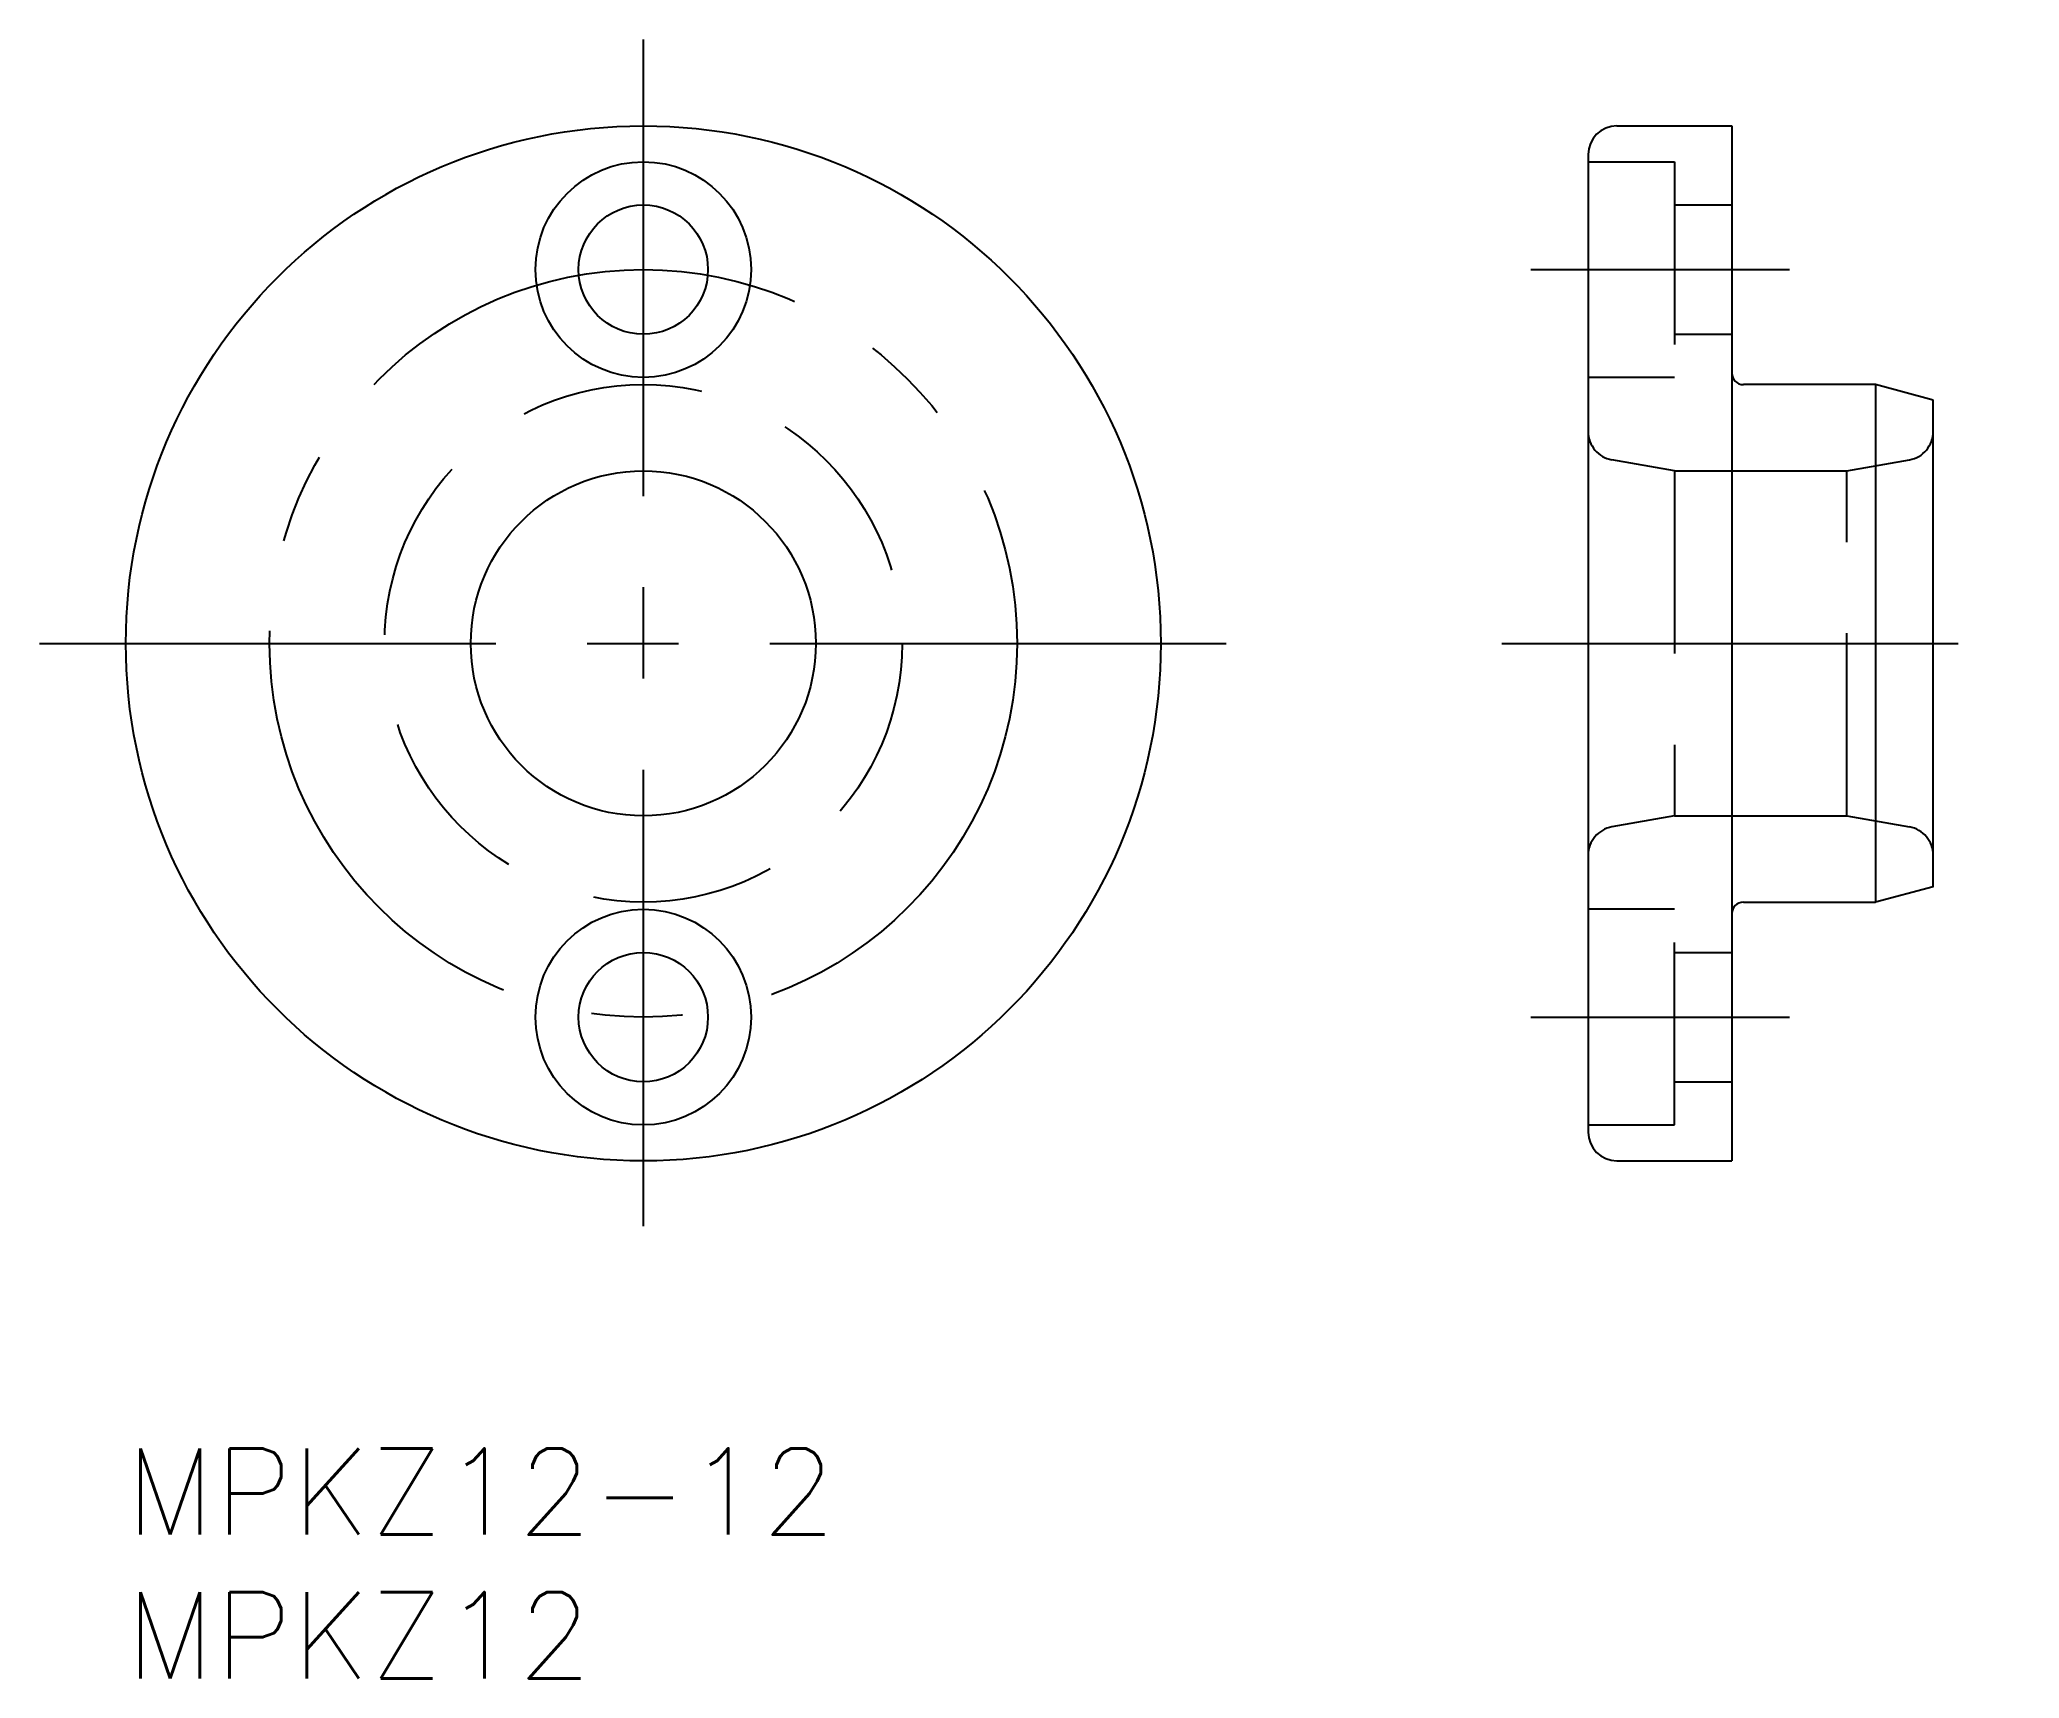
# Model space of a CAD drawing. Extents: x -3 to 65.9, y -8 to 49.
import ezdxf

# ---------------------------------------------------------------- set-up
doc = ezdxf.new("R2010")
doc.units = 0
doc.header["$LTSCALE"] = 0.5
doc.linetypes.add('CENTER', pattern=[50.8, 31.75, -6.35, 6.35, -6.35])
doc.linetypes.add('DASHED', pattern=[19.05, 12.7, -6.35])
for name, color, linetype in [('MSM_CENTER', 1, 'CENTER'), ('MSM_CONTINUOUS', 7, 'CONTINUOUS'), ('MSM_DASHED', 4, 'DASHED'), ('MSM_PART_NUMBER', 7, 'CONTINUOUS')]:
    doc.layers.add(name, color=color, linetype=linetype)
doc.styles.get("Standard").update_dxf_attribs({"font": 'txt.shx', "height": 3, "bigfont": 'bigfont.shx'})

# ---------------------------------------------------------------- blocks, each defined once
blk = doc.blocks.new('*U2')
at = {"layer": 'MSM_PART_NUMBER'}
blk.add_text('MPKZ12-12', height=3, dxfattribs=at).set_placement((0, -3))
blk = doc.blocks.new('*U3')
at = {"layer": 'MSM_PART_NUMBER'}
blk.add_text('MPKZ12', height=3, dxfattribs=at).set_placement((0, -8))

msp = doc.modelspace()

# ---------------------------------------------------------------- linework, layer by layer
at = {"layer": 'MSM_CENTER'}
for p, q in [((18, 49), (18, 7)), ((48.867, 41), (57.867, 41)), ((-3, 28), (39, 28)), ((47.867, 28), (65.867, 28)), ((48.867, 15), (57.867, 15))]:
    msp.add_line(p, q, dxfattribs=at)
msp.add_circle((18, 28), 13, dxfattribs=at)
at = {"layer": 'MSM_CONTINUOUS'}
for p, q in [((51.867, 46), (55.867, 46)), ((55.867, 46), (55.867, 10)), ((50.867, 45), (50.867, 11)), ((60.867, 37), (56.267, 37)), ((60.867, 37), (60.867, 19)), ((62.867, 36.464), (60.867, 37)), ((62.867, 19.536), (62.867, 36.464)), ((62.867, 19.536), (60.867, 19)), ((56.267, 19), (60.867, 19)), ((51.867, 10), (55.867, 10))]:
    msp.add_line(p, q, dxfattribs=at)
for centre, radius in [((18, 28), 18), ((18, 41), 3.75), ((18, 41), 2.25), ((18, 28), 6), ((18, 15), 3.75), ((18, 15), 2.25)]:
    msp.add_circle(centre, radius, dxfattribs=at)
for centre, radius, start, end in [((51.867, 45), 1, 90, 180), ((56.267, 37.4), 0.4, 180, 270), ((56.267, 18.6), 0.4, 90, 180), ((51.867, 11), 1, 180, 270)]:
    msp.add_arc(centre, radius, start, end, dxfattribs=at)
at = {"layer": 'MSM_DASHED'}
for p, q in [((50.867, 44.75), (53.867, 44.75)), ((53.867, 44.75), (53.867, 37.25)), ((53.867, 43.25), (55.867, 43.25)), ((53.867, 38.75), (55.867, 38.75)), ((53.867, 37.25), (50.867, 37.25)), ((53.867, 34), (51.693, 34.383)), ((53.867, 34), (59.867, 34)), ((53.867, 34), (53.867, 22)), ((59.867, 34), (62.041, 34.383)), ((59.867, 22), (59.867, 34)), ((53.867, 22), (51.693, 21.617)), ((53.867, 22), (59.867, 22)), ((59.867, 22), (62.041, 21.617)), ((53.867, 18.75), (50.867, 18.75)), ((53.867, 11.25), (53.867, 18.75)), ((53.867, 17.25), (55.867, 17.25)), ((53.867, 12.75), (55.867, 12.75)), ((50.867, 11.25), (53.867, 11.25))]:
    msp.add_line(p, q, dxfattribs=at)
msp.add_circle((18, 28), 9, dxfattribs=at)
for centre, start, end in [((51.867, 35.368), 180, 260), ((61.867, 35.368), 280, 0), ((51.867, 20.632), 100, 180), ((61.867, 20.632), 0, 80)]:
    msp.add_arc(centre, 1, start, end, dxfattribs=at)

# ---------------------------------------------------------------- block references
at = {"layer": 'MSM_CONTINUOUS'}
for name in ['*U2', '*U3']:
    msp.add_blockref(name, (0, 0), dxfattribs=at)

doc.saveas('drawing.dxf')
